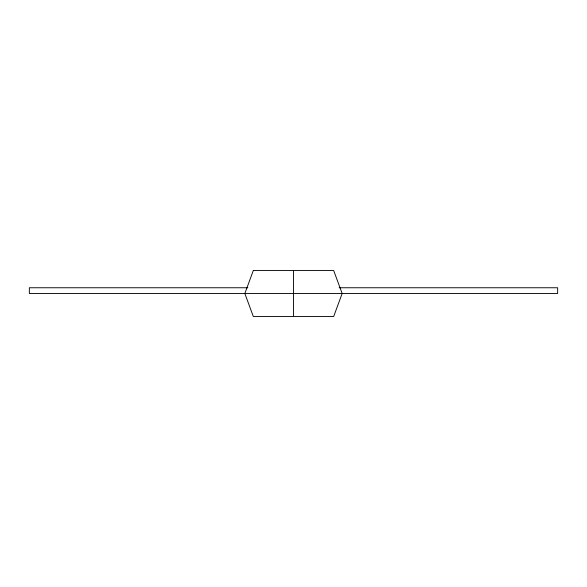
<?xml version="1.0" encoding="UTF-8"?>
<svg xmlns="http://www.w3.org/2000/svg" width="587" height="587" viewBox="0 0 587 587"><rect width="100%" height="100%" fill="white"/><g stroke="black" fill="none" stroke-linecap="round" stroke-linejoin="round"><path stroke-width="0.88" d="M247.853 287.755L29.35 287.755L29.35 293.5L557.65 293.5L557.65 287.755L339.147 287.755M293.5 270.534L293.5 316.466M253.305 270.534L244.852 293.5L253.305 316.466L333.695 316.466L342.148 293.5L333.695 270.534L253.305 270.534"/></g></svg>
